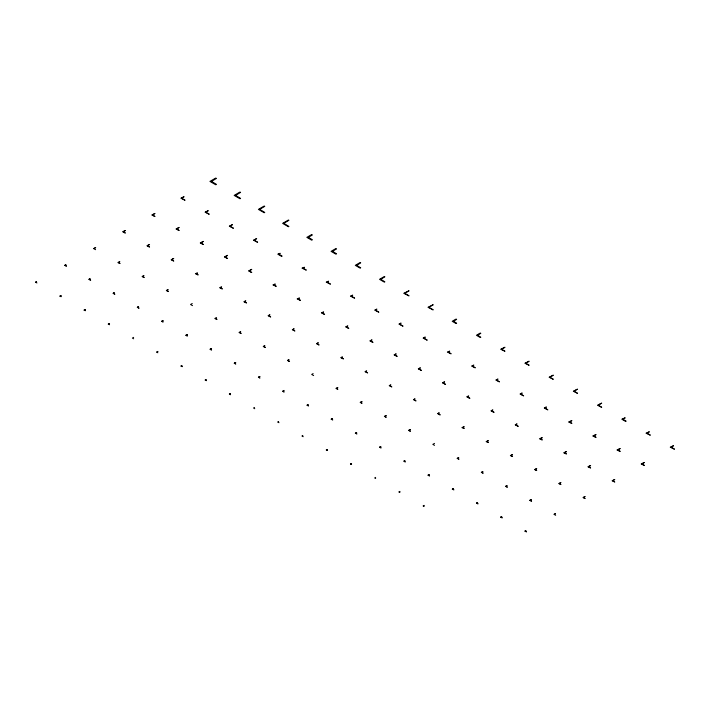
<?xml version="1.0" encoding="UTF-8"?>
<svg xmlns="http://www.w3.org/2000/svg" width="710" height="710" viewBox="0 0 710 710"><rect width="100%" height="100%" fill="white"/><g stroke="black" fill="none" stroke-linecap="round" stroke-linejoin="round"><path stroke-width="1.06" d="M229.685 394.094L230.413 393.535L229.321 394.023L230.528 394.724M404.185 461.065L405.33 461.935L403.759 461.163L404.966 460.471M282.988 391.121L284.169 392.018L282.624 391.228L284.169 390.438M36.956 282.962L35.5 282.127L36.556 281.621L35.837 282.216M95.584 249.671L93.649 248.553L95.708 247.506L94.066 248.66M133.622 338.776L132.406 338.075L133.622 337.374M192.49 305.62L190.555 304.501L192.25 303.525M157.851 352.764L156.635 352.062L157.94 351.414L156.937 352.133M254.757 408.711L253.55 408.01L254.517 407.451M313.634 375.563L311.69 374.445L313.145 373.602M278.986 422.698L277.779 421.997L278.622 421.651L278.142 422.068M303.214 436.685L301.998 435.984L302.824 435.62L302.309 436.055M375.652 478.513L374.685 477.954L375.652 477.395M434.529 445.356L432.834 444.38L434.529 443.404M399.881 492.5L398.913 491.941L399.97 491.435L399.215 492.012M424.11 506.487L423.142 505.928L424.172 505.405L423.382 505.999M555.664 515.3L553.969 514.315L555.539 513.552L554.395 514.422M308.415 237.335L312.364 239.776L311.69 240.157L306.844 237.362L311.69 234.566L312.364 234.957L308.424 237.3M332.52 251.322L336.522 253.798L335.919 254.153L331.073 251.349L335.919 248.553L336.522 248.908L332.529 251.287M356.624 265.309L360.698 267.821L360.147 268.14L355.302 265.336L360.147 262.54L360.698 262.86L356.624 265.309M380.729 279.296L384.864 281.843L384.376 282.127L379.53 279.323L384.376 276.527L384.864 276.811L380.729 279.296M404.833 293.283L409.031 295.866L403.759 293.319L409.031 290.763L404.833 293.283M428.938 307.27L433.198 309.888L427.988 307.306L433.198 304.714L428.938 307.27M211.482 181.378L216.417 184.387L215.751 184.769L209.938 181.414L215.751 178.059L216.417 178.441L211.491 181.352M235.578 195.374L240.583 198.409L239.98 198.756L234.167 195.401L239.98 192.046L240.583 192.392L235.605 195.312M259.691 209.361L264.759 212.432L264.209 212.743L258.396 209.388L264.209 206.033L264.759 206.344L259.718 209.299M283.796 223.348L288.917 226.454L288.438 226.73L282.624 223.375L288.438 220.02L288.917 220.295L283.822 223.286M123.291 231.735L125.35 233.049L122.715 231.771L125.35 230.493L123.3 231.708M147.458 245.722L149.553 247.053L146.943 245.758L149.553 244.462L147.467 245.695M152.481 214.952L154.975 216.506L151.789 214.988L154.975 213.462L152.481 214.952M171.625 259.709L173.746 261.058L171.172 259.745L173.746 258.431L171.66 259.656M176.648 228.939L179.168 230.51L176.018 228.975L179.168 227.431L176.648 228.939M181.618 198.17L185.044 200.264L180.864 198.196L184.076 196.697L181.654 198.108M200.815 242.927L203.371 244.515L200.247 242.962L203.371 241.4L200.832 242.9M205.785 212.157L209.246 214.269L205.092 212.184L208.27 210.666L205.793 212.121M224.981 256.913L227.564 258.52L224.475 256.949L227.564 255.369L224.999 256.887M229.951 226.144L233.439 228.274L229.321 226.171L232.472 224.635L229.96 226.117M249.148 270.901L251.757 272.525L248.704 270.936L251.757 269.347L249.166 270.874M254.118 240.131L257.632 242.279L253.55 240.157L256.665 238.604L254.118 240.131M273.927 284.887L276.261 286.352L272.933 284.923L275.294 284.044L273.936 284.861M278.888 254.118L282.136 256.106L281.648 256.39L277.779 254.153L280.202 253.31L278.888 254.118M298.031 298.874L300.428 300.374L297.153 298.91L299.46 298.005L298.031 298.874M303.001 268.105L306.303 270.128L301.998 268.14L304.368 267.262L303.001 268.105M322.136 312.87L324.594 314.397L321.381 312.897L323.627 311.956L322.171 312.808M327.106 282.092L330.469 284.151L326.227 282.127L328.535 281.213L327.115 282.065M346.302 326.857L348.796 328.402L345.61 326.884L347.82 325.925L346.311 326.822M351.21 296.079L354.636 298.173L350.456 296.114L352.701 295.165L351.219 296.052M370.469 340.844L372.99 342.415L369.839 340.871L372.022 339.895L370.469 340.844M375.377 310.066L378.838 312.178L374.685 310.101L376.895 309.134L375.386 310.039M394.636 354.831L397.183 356.42L394.068 354.858L396.215 353.864L394.654 354.796M399.544 324.053L403.031 326.183L398.913 324.088L401.097 323.112L399.579 324M418.802 368.818L421.385 370.425L418.296 368.845L420.418 367.833L418.802 368.818M423.71 338.04L427.225 340.188L423.142 338.075L425.29 337.081L423.719 338.013M442.969 382.805L445.578 384.43L442.525 382.832L444.611 381.802L442.969 382.805M448.241 352.036L451.125 353.811L447.371 352.062L449.67 351.157L448.241 352.036M467.384 396.792L469.896 398.363L466.745 396.819L468.689 395.985L467.384 396.792M472.345 366.023L475.292 367.833L471.591 366.049L473.836 365.109L472.363 365.987M491.489 410.779L494.062 412.386L490.974 410.815L492.855 409.936L491.497 410.753M496.45 380.01L499.458 381.856L495.82 380.036L498.003 379.06L496.485 379.948M515.655 424.766L518.264 426.39L515.203 424.802L517.049 423.905L515.664 424.74M520.616 393.997L523.652 395.861L520.048 394.023L522.196 393.029L520.634 393.961M540.425 438.753L542.28 439.943L539.431 438.789L542.28 437.635L540.425 438.753M544.783 407.984L547.854 409.865L544.277 408.01L546.398 406.999L544.783 407.984M564.53 452.74L566.447 453.965L563.66 452.776L566.447 451.587L564.565 452.687M569.624 421.971L571.896 423.4L568.506 421.997L571.896 420.604L569.624 421.971M588.643 466.727L590.613 467.988L587.889 466.763L590.613 465.538L588.67 466.674M593.729 435.958L596.063 437.422L592.735 435.984L596.063 434.555L593.729 435.958M612.748 480.714L614.78 482.01L612.118 480.75L614.78 479.49L612.757 480.688M617.833 449.945L620.229 451.445L616.963 449.98L620.229 448.507L617.842 449.918M622.918 419.175L626.167 421.163L625.679 421.438L621.809 419.202L625.199 417.808L622.954 419.113M641.938 463.932L644.396 465.467L641.183 463.967L644.396 462.459L641.955 463.905M647.032 433.162L650.333 435.186L646.029 433.189L649.366 431.76L647.032 433.162M671.136 447.149L674.5 449.208L670.258 447.176L673.533 445.711L671.136 447.149M65.169 265.309L66.509 266.179L64.575 265.336L66.03 264.777L65.169 265.309M60.288 296.097L61.184 296.673L59.729 296.114L61.184 295.555L60.288 296.097M89.274 279.296L90.676 280.202L88.803 279.323L90.197 278.728L89.274 279.296M84.392 310.084L85.351 310.696L83.957 310.101L85.351 309.507L84.401 310.066M118.472 262.514L120.052 263.525L117.878 262.54L119.812 261.706L118.508 262.46M113.44 293.283L114.878 294.206L113.032 293.319L114.39 292.706L113.44 293.283M108.559 324.071L109.544 324.701L108.186 324.088L109.544 323.476L108.568 324.053M142.577 276.501L144.219 277.548L142.098 276.527L143.979 275.658L142.595 276.474M137.607 307.27L139.071 308.211L137.252 307.306L138.592 306.676L137.607 307.27M166.743 290.488L168.421 291.553L166.326 290.514L168.172 289.627L166.779 290.434M162.075 321.257L163.176 321.985L161.481 321.293L163.176 320.592L162.093 321.231M186.242 335.244L187.378 335.999L185.709 335.28L187.378 334.561L186.26 335.218M181.298 366.032L182.257 366.644L180.864 366.049L182.017 365.597L181.316 366.014M215.503 318.462L217.02 319.438L214.784 318.488L216.541 317.832L215.503 318.462M210.409 349.24L211.571 350.003L209.938 349.267L211.571 348.53L210.453 349.187M205.474 380.019L206.459 380.649L205.092 380.036L206.211 379.566L205.474 380.019M239.607 332.449L241.187 333.46L239.013 332.484L240.708 331.783L239.607 332.449M234.584 363.227L235.773 364.008L234.167 363.254L235.773 362.499L234.619 363.174M263.712 346.436L265.363 347.483L263.241 346.471L264.874 345.734L263.73 346.409M258.751 377.214L259.966 378.013L258.396 377.241L259.966 376.469L258.76 377.188M287.878 360.423L289.556 361.488L287.47 360.458L289.068 359.704L287.896 360.396M307.448 405.188L308.539 405.916L306.844 405.215L308.3 404.656L307.457 405.161M336.513 388.405L337.862 389.266L335.919 388.432L337.862 387.589L336.513 388.405M331.614 419.175L332.741 419.921L331.073 419.202L332.502 418.625L331.623 419.148M326.671 449.954L327.381 450.433L326.227 449.98L327.381 449.519L326.689 449.918M360.68 402.392L362.056 403.271L360.147 402.419L362.056 401.558L360.698 402.357M355.781 433.162L356.935 433.925L355.302 433.189L356.695 432.594L355.781 433.162M350.838 463.941L351.574 464.438L350.456 463.967L351.574 463.488L350.838 463.941M384.847 416.38L386.258 417.276L384.376 416.406L386.258 415.527L384.891 416.326M379.948 447.149L381.137 447.93L379.53 447.176L380.897 446.563L379.948 447.149M409.022 430.366L410.451 431.281L408.605 430.393L410.451 429.506L409.058 430.313M428.281 475.123L429.532 475.94L427.988 475.15L429.284 474.511L428.29 475.097M462.742 427.562L464.207 428.503L461.899 427.597L464.207 426.683L462.76 427.535M457.657 458.341L458.997 459.21L457.062 458.367L458.758 457.666L457.657 458.341M452.794 489.119L453.912 489.838L452.217 489.146L453.424 488.72L452.794 489.119M486.847 441.558L488.373 442.525L486.128 441.584L488.373 440.635L486.847 441.558M481.824 472.328L483.191 473.215L481.282 472.354L482.951 471.635L481.824 472.328M476.898 503.106L478.078 503.86L476.437 503.133L477.59 502.671L476.925 503.062M510.952 455.545L512.54 456.548L510.357 455.572L512.54 454.595L510.969 455.518M505.99 486.315L507.393 487.22L505.511 486.341L507.153 485.613L505.99 486.315M501.065 517.093L502.272 517.865L500.665 517.12L501.792 516.64L501.074 517.066M535.118 469.532L536.733 470.553L534.586 469.559L536.733 468.565L535.136 469.505M530.157 500.301L531.586 501.224L529.74 500.328L531.346 499.583L530.166 500.275M525.231 531.08L526.474 531.87L524.894 531.107L525.986 530.618L525.231 531.08M559.285 483.519L560.935 484.557L558.814 483.546L560.935 482.534L559.285 483.519M583.46 497.506L585.129 498.562L583.043 497.532L585.129 496.503L583.46 497.506M453.495 321.248L456.636 323.21L456.086 323.529L452.217 321.293L456.086 319.056L456.636 319.367L453.495 321.248M477.599 335.235L480.803 337.232L480.315 337.516L476.437 335.28L480.315 333.043L480.803 333.318L477.608 335.2M501.704 349.222L504.97 351.255L500.665 349.267L504.97 347.27L501.713 349.196M525.808 363.209L529.136 365.277L524.894 363.254L529.136 361.221L525.817 363.183M549.913 377.196L553.303 379.3L549.123 377.241L553.303 375.173L549.939 377.143M574.079 391.183L577.496 393.305L573.352 391.228L577.496 389.151L574.115 391.13M598.246 405.17L601.698 407.309L597.58 405.215L601.698 403.12L598.281 405.117M196.262 273.687L198.188 274.921L195.401 273.732L197.46 272.959L196.279 273.661M220.366 287.674L222.354 288.943L219.63 287.719L221.626 286.911L220.366 287.674M244.48 301.661L246.521 302.966L243.858 301.706L245.793 300.871L244.497 301.635M268.584 315.648L270.688 316.988L268.087 315.693L269.96 314.823L268.628 315.595M292.751 329.635L294.89 330.993L292.307 329.68L294.162 328.792L292.795 329.582M316.917 343.622L319.083 344.998L316.536 343.667L318.355 342.761L316.935 343.596M341.386 357.609L343.427 358.914L340.764 357.654L342.46 356.961L341.386 357.609M365.552 371.596L367.629 372.919L364.993 371.649L366.662 370.931L365.552 371.596M389.719 385.592L391.822 386.923L389.222 385.636L390.855 384.9L389.719 385.592M413.886 399.579L416.024 400.928L413.451 399.623L415.057 398.869L413.903 399.544M438.052 413.566L440.218 414.933L437.68 413.611L439.25 412.838L438.07 413.531"/></g></svg>
